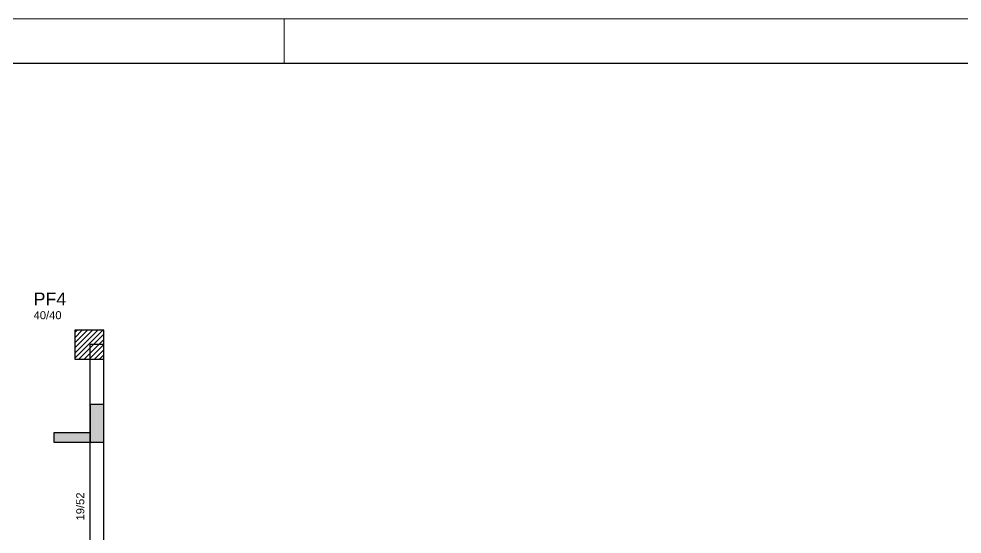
# Model space of a CAD drawing. Extents: x 4150 to 8661, y -614 to 3008.
# Drawn here: x 4914 to 6210, y 2300 to 3008 of the extents above; entities that cross this region are included whole.
import ezdxf

# ---------------------------------------------------------------- set-up
doc = ezdxf.new("R2010")
doc.units = 0
doc.linetypes.add('ESTILO_TQS_0002', pattern=[0.4, 0.1, -0.3])
doc.linetypes.add('ESTILO_TQS_0006', pattern=[0.3, 0.2, -0.1])
doc.layers.add('00 - FELIPE', color=6, linetype='Continuous', plot=False)
doc.layers.add('FOLHA', color=255, linetype='Continuous', lineweight=5)
for name, color, linetype in [('MTH-DIM-PILAR', 3, 'Continuous'), ('MTH-DIM-VIGA', 3, 'Continuous'), ('MTH-FACE-VIGA', 7, 'Continuous'), ('MTH-HACHURA-PILAR', 1, 'Continuous'), ('MTH-LINHA-SEÇÃO', 16, 'Continuous'), ('MTH-PILAR-MORRE', 5, 'Continuous'), ('MTH-SOMBRA21', 150, 'Continuous'), ('MTH-TIT1-PILAR', 5, 'Continuous'), ('MTH-VIGA-INVERTIDA', 7, 'ESTILO_TQS_0002')]:
    doc.layers.add(name, color=color, linetype=linetype)
doc.styles.add('TQS_ARIAL', font='arial.ttf')

msp = doc.modelspace()

# ---------------------------------------------------------------- linework, layer by layer
at = {"color": 30}
msp.add_line((4302.54, 2946.69), (8600.49, 2946.69), dxfattribs=at)
at = {"layer": '00 - FELIPE', "linetype": 'Continuous'}
msp.add_line((5011.89, 2561.28), (5030.89, 2561.28), dxfattribs=at)
at = {"layer": 'FOLHA'}
for p, q in [((4150.13, 3007.66), (8661.45, 3007.66)), ((5278.65, 3007.66), (5278.65, 2946.69))]:
    msp.add_line(p, q, dxfattribs=at)
at = {"layer": 'MTH-FACE-VIGA', "linetype": 'Continuous'}
msp.add_line((5030.89, 2167.78), (5030.89, 2540.28), dxfattribs=at)
at = {"layer": 'MTH-HACHURA-PILAR', "linetype": 'Continuous'}
for p, q in [((4990.89, 2541.71), (5029.46, 2580.28)), ((4990.89, 2548.78), (5022.39, 2580.28)), ((4990.89, 2555.85), (5015.32, 2580.28)), ((4990.89, 2562.92), (5008.25, 2580.28)), ((4990.89, 2569.99), (5001.18, 2580.28)), ((4990.89, 2577.07), (4994.11, 2580.28)), ((4996.53, 2540.28), (5030.89, 2574.64)), ((5003.61, 2540.28), (5030.89, 2567.57)), ((5010.68, 2540.28), (5030.89, 2560.5)), ((5017.75, 2540.28), (5030.89, 2553.43)), ((5024.82, 2540.28), (5030.89, 2546.35))]:
    msp.add_line(p, q, dxfattribs=at)
at = {"layer": 'MTH-LINHA-SEÇÃO', "linetype": 'Continuous'}
for points in [[(5030.89, 2426.43), (5030.89, 2478.43), (5011.89, 2478.43), (5011.89, 2426.43), (5030.89, 2426.43)], [(5011.89, 2439.43), (4961.89, 2439.43), (4961.89, 2426.43), (5011.89, 2426.43), (5011.89, 2439.43)]]:
    msp.add_lwpolyline(points, dxfattribs=at)
at = {"layer": 'MTH-PILAR-MORRE', "linetype": 'Continuous'}
msp.add_lwpolyline([(5030.89, 2580.28), (4990.89, 2580.28), (4990.89, 2540.28), (5030.89, 2540.28), (5030.89, 2580.28)], dxfattribs=at)
at = {"layer": 'MTH-SOMBRA21', "linetype": 'Continuous'}
for points in [[(4955.53, 2561.28), (4955.53, 2580.28), (4955.53, 2561.28)], [(5030.89, 2426.43), (5030.89, 2478.43), (5011.89, 2478.43)], [(5030.89, 2426.43), (5011.89, 2478.43), (5011.89, 2426.43)], [(5011.89, 2439.43), (4961.89, 2439.43), (4961.89, 2426.43)], [(5011.89, 2439.43), (4961.89, 2426.43), (5011.89, 2426.43)], [(5011.89, 2439.43), (5011.89, 2426.43), (5011.89, 2439.43)], [(5030.89, 2426.43), (5011.89, 2426.43), (5030.89, 2426.43)]]:
    msp.add_solid(points, dxfattribs=at)
at = {"layer": 'MTH-VIGA-INVERTIDA', "linetype": 'ESTILO_TQS_0006'}
msp.add_line((5011.89, 2210.81), (5011.89, 2561.28), dxfattribs=at)

# ---------------------------------------------------------------- texts
at = {"layer": 'MTH-DIM-PILAR', "linetype": 'Continuous', "style": 'TQS_ARIAL'}
msp.add_text('40/40', height=11, dxfattribs=at).set_placement((4934.25, 2595.35))
at = {"layer": 'MTH-DIM-VIGA', "linetype": 'Continuous', "style": 'TQS_ARIAL'}
msp.add_text('19/52', height=11, rotation=90, dxfattribs=at).set_placement((5003.89, 2319.04))
at = {"layer": 'MTH-TIT1-PILAR', "linetype": 'Continuous', "style": 'TQS_ARIAL'}
msp.add_text('PF4', height=17.5, dxfattribs=at).set_placement((4934.25, 2614.35))

doc.saveas('drawing.dxf')
